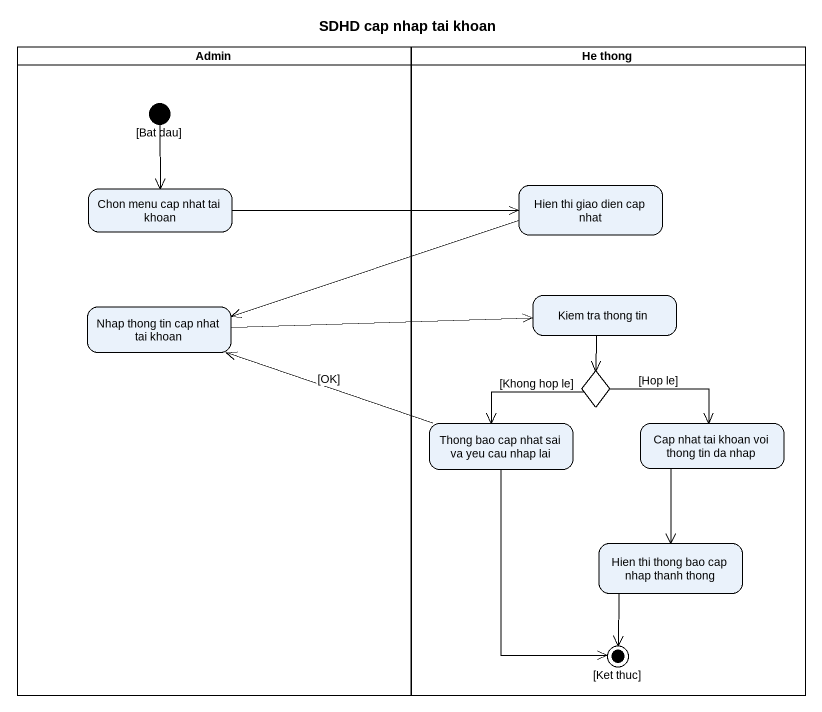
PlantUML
@startuml
title SDHD cap nhap tai khoan
hide empty description
state Admin <<partition>> {
  state "[Bat dau]" as Bat_dau <<start>>
  state "Chon menu cap nhat tai khoan" as Chon_menu_cap_nhat_tai_khoan
  state "Nhap thong tin cap nhat tai khoan" as Nhap_thong_tin_cap_nhat_tai
}
state "He thong" as He_thong <<partition>> {
  state "Hien thi giao dien cap nhat" as Hien_thi_giao_dien_cap_nhat
  state "Kiem tra thong tin" as Kiem_tra_thong_tin
  state choice1 <<choice>>
  state "Thong bao cap nhat sai va yeu cau nhap lai" as Thong_bao_cap_nhat_sai_va
  state "Cap nhat tai khoan voi thong tin da nhap" as Cap_nhat_tai_khoan_voi
  state "Hien thi thong bao cap nhap thanh thong" as Hien_thi_thong_bao_cap_nhap
  state "[Ket thuc]" as Ket_thuc <<end>>
}
Bat_dau --> Chon_menu_cap_nhat_tai_khoan
Chon_menu_cap_nhat_tai_khoan -right-> Hien_thi_giao_dien_cap_nhat
Hien_thi_giao_dien_cap_nhat -left-> Nhap_thong_tin_cap_nhat_tai
Nhap_thong_tin_cap_nhat_tai -right-> Kiem_tra_thong_tin
Kiem_tra_thong_tin --> choice1
choice1 --> Thong_bao_cap_nhat_sai_va : [Khong hop le]
choice1 -right-> Cap_nhat_tai_khoan_voi : [Hop le]
Thong_bao_cap_nhat_sai_va -left-> Nhap_thong_tin_cap_nhat_tai : [OK]
Thong_bao_cap_nhat_sai_va --> Ket_thuc
Cap_nhat_tai_khoan_voi --> Hien_thi_thong_bao_cap_nhap
Hien_thi_thong_bao_cap_nhap --> Ket_thuc
@enduml
